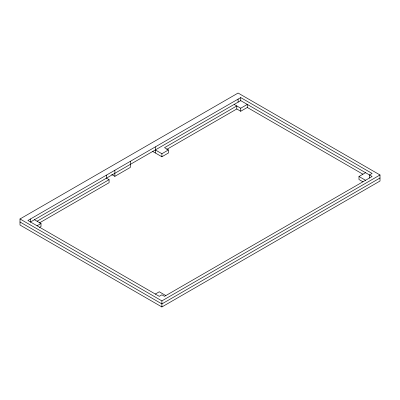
<?xml version="1.0" encoding="UTF-8"?>
<svg xmlns="http://www.w3.org/2000/svg" width="400" height="400" viewBox="0 0 400 400"><rect width="100%" height="100%" fill="white"/><g stroke="black" fill="none" stroke-linecap="round" stroke-linejoin="round"><path stroke-width="0.6" d="M20 218.965L238.1 93.045L380 174.97L380 181.035L161.9 306.955L20 225.03L20 218.965L161.9 300.89L380 174.97M369.49 178L369.49 174.97L372.115 173.45L240.73 97.595L27.885 220.48L159.27 296.335L161.9 294.82L164.525 296.335L372.115 176.485L240.73 100.63L30.41 222.055M37.08 221.24L109.08 179.67L109.08 182.705L39.23 223.035M111.71 174.515L114.86 176.335L130.365 167.38L130.365 161.315M166.685 149.45L236.79 108.975L240.73 111.25L247.3 107.455L247.3 104.42L240.73 108.215L234.16 104.42M36.98 225.85L41.02 223.515L41.02 226.55L39.505 227.425M155.33 149.935L161.9 153.73L168.465 149.935L168.465 152.97L161.9 156.76L152.7 151.455M155.225 294.12L159.27 291.785L165.84 295.58M363.02 181.855L358.98 179.52L358.98 176.485L365.545 172.69M380 178L161.9 303.92L20 222M247.22 107.41L362.925 174.21M358.98 176.485L365.545 180.28M168.465 149.935L164.525 147.66L236.79 105.94L236.79 108.975M109.08 179.67L106.455 178.155L106.455 175.12M34.455 219.72L41.02 223.515M240.73 97.595L240.73 100.63M240.73 108.215L240.73 111.25M238.1 99.11L238.1 102.145M161.9 153.73L161.9 156.76M161.9 300.89L161.9 306.955M155.33 146.9L155.33 152.97M114.86 170.265L114.86 176.335M30.51 218.965L30.51 222"/></g></svg>
